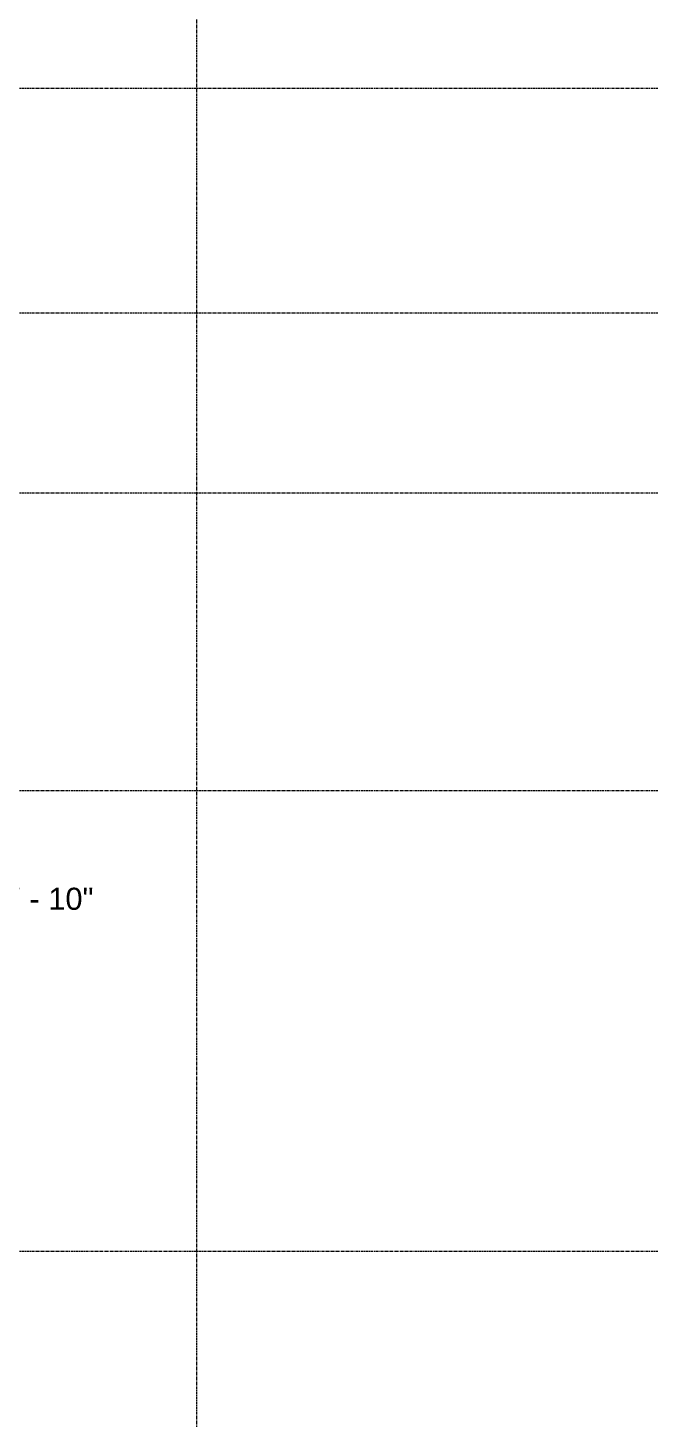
# Model space of a CAD drawing. Header units: inches. Extents: x -3679 to 241, y -496 to 1784.
# Drawn here: x -1714 to -1603.4, y 575.3 to 822.7 of the extents above; entities that cross this region are included whole.
import ezdxf

# ---------------------------------------------------------------- set-up
doc = ezdxf.new("R2010")
doc.units = ezdxf.units.IN
doc.header["$MEASUREMENT"] = 0
doc.linetypes.add('Grid Line', pattern=[0.875, 0.5, -0.125, 0.125, -0.125])
doc.layers.add('G-ANNO-DIMS', color=251, linetype='Continuous', lineweight=9)
doc.layers.add('S-GRID', color=8, linetype='Continuous', lineweight=9)
doc.styles.add('Arial', font='arial.ttf', dxfattribs={"height": 3.934132})

msp = doc.modelspace()

# ---------------------------------------------------------------- linework, layer by layer
at = {"layer": 'S-GRID', "linetype": 'Grid Line'}
for p, q in [((-1684, 1771.74), (-1684, -484.26)), ((-3666.39, 812), (228, 812)), ((-3666.39, 772), (228, 772)), ((-3666.39, 740), (228, 740)), ((-3666.39, 687), (228, 687)), ((-3666.39, 605), (228, 605))]:
    msp.add_line(p, q, dxfattribs=at)

# ---------------------------------------------------------------- texts
at = {"layer": 'G-ANNO-DIMS', "insert": (-1732.51, 669.69), "char_height": 3.9341, "width": 35.952, "attachment_point": 1, "line_spacing_factor": 0.938532, "style": 'Arial'}
msp.add_mtext('BOP 7\' - 10"', dxfattribs=at)

doc.saveas('drawing.dxf')
